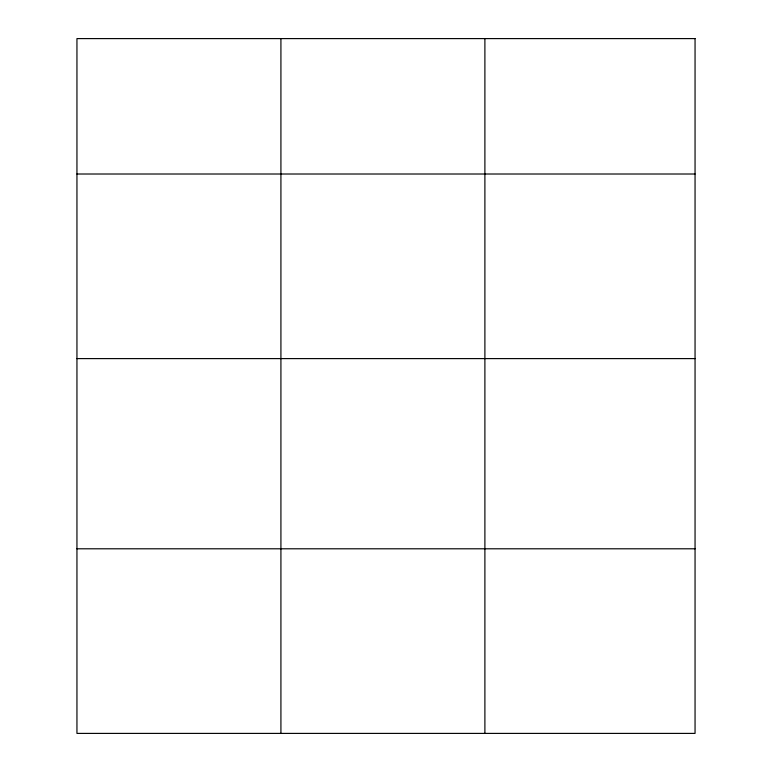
<?xml version="1.0" encoding="UTF-8"?>
<svg xmlns="http://www.w3.org/2000/svg" width="772" height="772" viewBox="0 0 772 772"><rect width="100%" height="100%" fill="white"/><g stroke="black" fill="none" stroke-linecap="round" stroke-linejoin="round"><path stroke-width="1.16" d="M76.949 174.009L695.051 174.009M76.949 358.604L695.051 358.604M76.949 548.796L695.051 548.796M484.893 38.6L484.893 733.4M280.921 38.6L280.921 733.4M695.051 38.6L76.949 38.6L76.949 733.4L695.051 733.4L695.051 38.6"/></g></svg>
